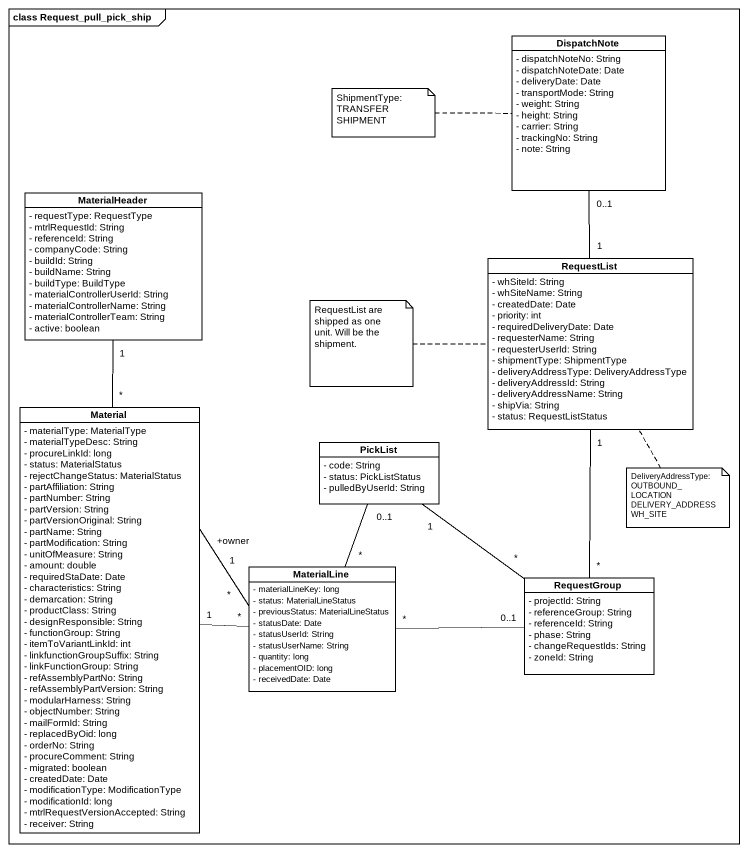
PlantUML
@startuml
mainframe class Request_pull_pick_ship
hide circle
hide empty members
skinparam classAttributeIconSize 0
class DispatchNote {
  - dispatchNoteNo: String
  - dispatchNoteDate: Date
  - deliveryDate: Date
  - transportMode: String
  - weight: String
  - height: String
  - carrier: String
  - trackingNo: String
  - note: String
}
class MaterialHeader {
  - requestType: RequestType
  - mtrlRequestId: String
  - referenceId: String
  - companyCode: String
  - buildId: String
  - buildName: String
  - buildType: BuildType
  - materialControllerUserId: String
  - materialControllerName: String
  - materialControllerTeam: String
  - active: boolean
}
class RequestList {
  - whSiteId: String
  - whSiteName: String
  - createdDate: Date
  - priority: int
  - requiredDeliveryDate: Date
  - requesterName: String
  - requesterUserId: String
  - shipmentType: ShipmentType
  - deliveryAddressType: DeliveryAddressType
  - deliveryAddressId: String
  - deliveryAddressName: String
  - shipVia: String
  - status: RequestListStatus
}
class Material {
  - materialType: MaterialType
  - materialTypeDesc: String
  - procureLinkId: long
  - status: MaterialStatus
  - rejectChangeStatus: MaterialStatus
  - partAffiliation: String
  - partNumber: String
  - partVersion: String
  - partVersionOriginal: String
  - partName: String
  - partModification: String
  - unitOfMeasure: String
  - amount: double
  - requiredStaDate: Date
  - characteristics: String
  - demarcation: String
  - productClass: String
  - designResponsible: String
  - functionGroup: String
  - itemToVariantLinkId: int
  - linkfunctionGroupSuffix: String
  - linkFunctionGroup: String
  - refAssemblyPartNo: String
  - refAssemblyPartVersion: String
  - modularHarness: String
  - objectNumber: String
  - mailFormId: String
  - replacedByOid: long
  - orderNo: String
  - procureComment: String
  - migrated: boolean
  - createdDate: Date
  - modificationType: ModificationType
  - modificationId: long
  - mtrlRequestVersionAccepted: String
  - receiver: String
}
class PickList {
  - code: String
  - status: PickListStatus
  - pulledByUserId: String
}
class MaterialLine {
  - materialLineKey: long
  - status: MaterialLineStatus
  - previousStatus: MaterialLineStatus
  - statusDate: Date
  - statusUserId: String
  - statusUserName: String
  - quantity: long
  - placementOID: long
  - receivedDate: Date
}
class RequestGroup {
  - projectId: String
  - referenceGroup: String
  - referenceId: String
  - phase: String
  - changeRequestIds: String
  - zoneId: String
}
MaterialHeader "1" -- "*" Material
RequestList "1" -up- "0..1" DispatchNote
RequestList "1" -- "*" RequestGroup
Material "+owner\n1" -right- "*" MaterialLine
Material "1" -right- "*" MaterialLine
MaterialLine "*" -up- "0..1" PickList
MaterialLine "*" -right- "0..1" RequestGroup
RequestGroup "*" -up- "1" PickList
note left of DispatchNote
  ShipmentType:
  TRANSFER
  SHIPMENT
end note
note left of RequestList
  RequestList are shipped as one
  unit. Will be the shipment.
end note
note bottom of RequestList
  DeliveryAddressType:
  OUTBOUND_LOCATION
  DELIVERY_ADDRESS
  WH_SITE
end note
@enduml
